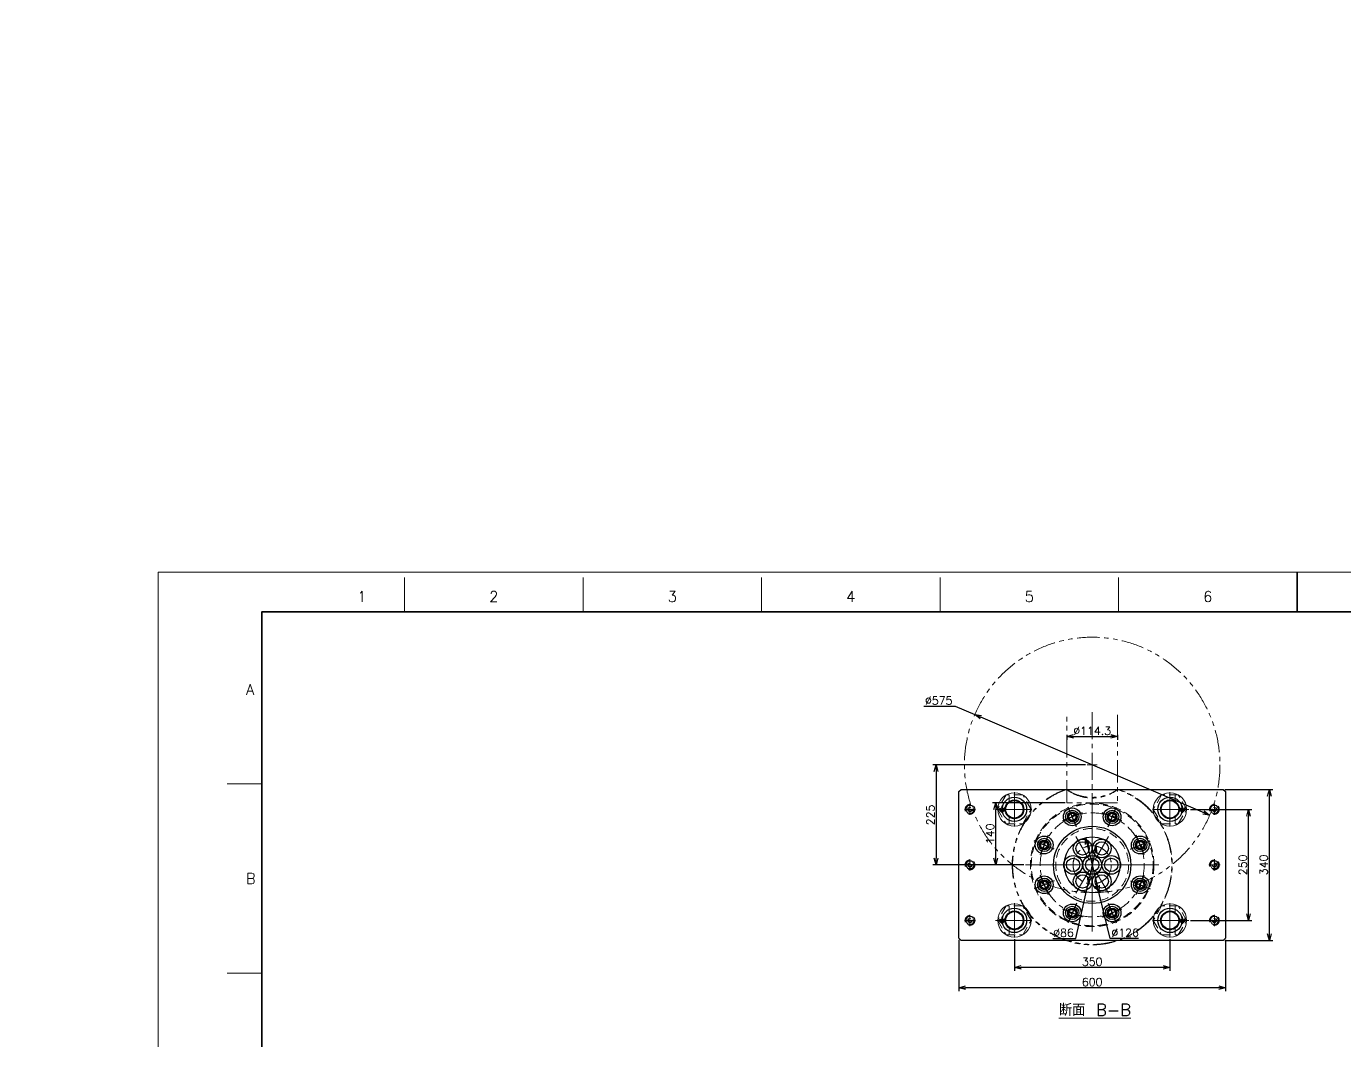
# Model space of a CAD drawing. Header units: millimetres. Extents: x 0 to 49006, y -7876 to 6995.
# Drawn here: x 16968 to 19934, y 2443 to 4726 of the extents above; entities that cross this region are included whole.
import ezdxf
from ezdxf import colors
from ezdxf.entities.mleader import LeaderData, LeaderLine
from ezdxf.enums import TextEntityAlignment as Align
from ezdxf.math import Vec2, Vec3

# ---------------------------------------------------------------- set-up
doc = ezdxf.new("R2010")
doc.units = ezdxf.units.MM
doc.header["$LTSCALE"] = 3.2
doc.header["$PDMODE"] = 99
doc.header["$PDSIZE"] = 1
for name, pattern in [('CENTER2', [28.575, 19.05, -3.175, 3.175, -3.175]), ('HIDDEN', [9.525, 6.35, -3.175]), ('PHANTOM2', [31.75, 15.875, -3.175, 3.175, -3.175, 3.175, -3.175])]:
    doc.linetypes.add(name, pattern=pattern)
for name, color, linetype, lineweight in [('04_HIDDEN', 2, 'HIDDEN', 13), ('05_CENTER', 4, 'CENTER2', 13), ('06_PHANTOM', 2, 'PHANTOM2', 13), ('08_DIM', 3, 'Continuous', 13), ('90_FRAME', 5, 'Continuous', 35)]:
    doc.layers.add(name, color=color, linetype=linetype, lineweight=lineweight)
for name, color, linetype, lineweight, plot in [('10_DRAFT', 8, 'Continuous', 0, False), ('10_補助線', 8, 'Continuous', 13, False), ('91_BLANK', 5, 'Continuous', 0, False)]:
    doc.layers.add(name, color=color, linetype=linetype, lineweight=lineweight, plot=plot)
doc.styles.add('KSS_TXT', font='txt.shx', dxfattribs={"bigfont": 'extfont2.shx'})
doc.styles.add('KSS_TXT_L', font='txt.shx', dxfattribs={"height": 36, "bigfont": 'extfont2.shx'})
doc.styles.get("Standard").update_dxf_attribs({"font": 'txt.shx', "bigfont": 'extfont2.shx'})
doc.dimstyles.new('KSS_DIM', dxfattribs={"dimscale": 12, "dimtxt": 3, "dimasz": 2.5, "dimexe": 1.25, "dimexo": 0.625, "dimtad": 1, "dimdsep": 46, "dimtxsty": 'KSS_TXT', "dimblk": 'OPEN30', "dimcen": 0, "dimazin": 2, "dimtfac": 0.75, "dimtmove": 0, "dimatfit": 3, "dimldrblk": 'OPEN30', "dimfxl": 1.25, "dimtolj": 1, "dimarcsym": 0})
doc.dimstyles.new('KSS_DIM$3', dxfattribs={"dimscale": 12, "dimtxt": 3, "dimasz": 2.5, "dimexe": 1.25, "dimexo": 0.625, "dimtad": 1, "dimtih": 1, "dimtoh": 1, "dimdsep": 46, "dimtxsty": 'KSS_TXT', "dimblk": 'OPEN30', "dimcen": 0, "dimazin": 2, "dimtfac": 0.75, "dimtofl": 0, "dimtmove": 0, "dimatfit": 3, "dimldrblk": 'OPEN30', "dimfxl": 1.25, "dimtolj": 1, "dimarcsym": 0})

# ---------------------------------------------------------------- blocks, each defined once
blk = doc.blocks.new('_Open30')
at = {"color": 0, "linetype": 'ByBlock', "lineweight": -2}
for p, q in [((-1, 0.27), (0, 0)), ((0, 0), (-1, -0.27)), ((0, 0), (-1, 0))]:
    blk.add_line(p, q, dxfattribs=at)
blk = doc.blocks.new('*D435')
at = {"layer": '08_DIM', "color": 0, "lineweight": -2, "transparency": 16777216}
for p, q in [((19066.2, 2669.7), (19066.2, 2554.4)), ((19666.2, 2669.7), (19666.2, 2554.4)), ((19651.2, 2561.9), (19081.2, 2561.9))]:
    blk.add_line(p, q, dxfattribs=at)
at = {"layer": 'Defpoints', "color": 0, "transparency": 16777216}
for p in [(19066.2, 2673.4), (19666.2, 2673.4), (19066.2, 2561.9)]:
    blk.add_point(p, dxfattribs=at)
at = {"layer": '08_DIM', "color": 0, "lineweight": -2, "transparency": 16777216, "xscale": 15, "yscale": 15, "zscale": 15, "rotation": 180}
blk.add_blockref('_Open30', (19066.2, 2561.9), dxfattribs=at)
at = {"layer": '08_DIM', "color": 0, "lineweight": -2, "transparency": 16777216, "xscale": 15, "yscale": 15, "zscale": 15}
blk.add_blockref('_Open30', (19666.2, 2561.9), dxfattribs=at)
at = {"layer": '08_DIM', "color": 0, "transparency": 16777216, "insert": (19366.2, 2574.6), "char_height": 18, "attachment_point": 5, "style": 'KSS_TXT'}
blk.add_mtext('\\A1;600', dxfattribs=at)
blk = doc.blocks.new('*D436')
at = {"layer": '08_DIM', "color": 0, "lineweight": -2, "transparency": 16777216}
for p, q in [((19587.2, 2963.4), (19725.4, 2963.4)), ((19717.9, 2728.4), (19717.9, 2948.4)), ((19587.2, 2713.4), (19725.4, 2713.4))]:
    blk.add_line(p, q, dxfattribs=at)
at = {"layer": 'Defpoints', "color": 0, "transparency": 16777216}
for p in [(19583.5, 2963.4), (19717.9, 2963.4), (19583.5, 2713.4)]:
    blk.add_point(p, dxfattribs=at)
at = {"layer": '08_DIM', "color": 0, "lineweight": -2, "transparency": 16777216, "xscale": 15, "yscale": 15, "zscale": 15}
for p, rotation in [((19717.9, 2963.4), 90), ((19717.9, 2713.4), 270)]:
    blk.add_blockref('_Open30', p, dxfattribs=dict(at, rotation=rotation))
at = {"layer": '08_DIM', "color": 0, "transparency": 16777216, "insert": (19705.1, 2838.4), "char_height": 18, "attachment_point": 5, "rotation": 90, "style": 'KSS_TXT'}
blk.add_mtext('\\A1;250', dxfattribs=at)
blk = doc.blocks.new('*D437')
at = {"layer": '08_DIM', "color": 0, "lineweight": -2, "transparency": 16777216}
for p, q in [((19191.2, 2671.1), (19191.2, 2600.1)), ((19541.2, 2671.1), (19541.2, 2600.1)), ((19526.2, 2607.6), (19206.2, 2607.6))]:
    blk.add_line(p, q, dxfattribs=at)
at = {"layer": 'Defpoints', "color": 0, "transparency": 16777216}
for p in [(19191.2, 2674.9), (19541.2, 2674.9), (19191.2, 2607.6)]:
    blk.add_point(p, dxfattribs=at)
at = {"layer": '08_DIM', "color": 0, "lineweight": -2, "transparency": 16777216, "xscale": 15, "yscale": 15, "zscale": 15, "rotation": 180}
blk.add_blockref('_Open30', (19191.2, 2607.6), dxfattribs=at)
at = {"layer": '08_DIM', "color": 0, "lineweight": -2, "transparency": 16777216, "xscale": 15, "yscale": 15, "zscale": 15}
blk.add_blockref('_Open30', (19541.2, 2607.6), dxfattribs=at)
at = {"layer": '08_DIM', "color": 0, "transparency": 16777216, "insert": (19366.2, 2620.4), "char_height": 18, "attachment_point": 5, "style": 'KSS_TXT'}
blk.add_mtext('\\A1;350', dxfattribs=at)
blk = doc.blocks.new('*D741')
at = {"layer": '08_DIM', "color": 0, "lineweight": -2, "transparency": 16777216}
for p, q in [((19309.1, 3130.8), (19309.1, 3120)), ((19324.1, 3127.5), (19408.4, 3127.5)), ((19423.4, 3130.8), (19423.4, 3120))]:
    blk.add_line(p, q, dxfattribs=at)
at = {"layer": 'Defpoints', "color": 0, "transparency": 16777216}
for p in [(19309.1, 3134.6), (19423.4, 3134.6), (19423.4, 3127.5)]:
    blk.add_point(p, dxfattribs=at)
at = {"layer": '08_DIM', "color": 0, "lineweight": -2, "transparency": 16777216, "xscale": 15, "yscale": 15, "zscale": 15, "rotation": 180}
blk.add_blockref('_Open30', (19309.1, 3127.5), dxfattribs=at)
at = {"layer": '08_DIM', "color": 0, "lineweight": -2, "transparency": 16777216, "xscale": 15, "yscale": 15, "zscale": 15}
blk.add_blockref('_Open30', (19423.4, 3127.5), dxfattribs=at)
at = {"layer": '08_DIM', "color": 0, "transparency": 16777216, "insert": (19366.2, 3140.2), "char_height": 18, "attachment_point": 5, "style": 'KSS_TXT'}
blk.add_mtext('\\A1;%%C114.3', dxfattribs=at)
blk = doc.blocks.new('*D787')
at = {"layer": '08_DIM', "color": 0, "lineweight": -2, "transparency": 16777216}
for p, q in [((19305.3, 2978.4), (19141.8, 2978.4)), ((19149.3, 2853.4), (19149.3, 2963.4)), ((19212.4, 2838.4), (19141.8, 2838.4))]:
    blk.add_line(p, q, dxfattribs=at)
at = {"layer": 'Defpoints', "color": 0, "transparency": 16777216}
for p in [(19149.3, 2978.4), (19309.1, 2978.4), (19216.2, 2838.4)]:
    blk.add_point(p, dxfattribs=at)
at = {"layer": '08_DIM', "color": 0, "lineweight": -2, "transparency": 16777216, "xscale": 15, "yscale": 15, "zscale": 15}
for p, rotation in [((19149.3, 2978.4), 90), ((19149.3, 2838.4), 270)]:
    blk.add_blockref('_Open30', p, dxfattribs=dict(at, rotation=rotation))
at = {"layer": '08_DIM', "color": 0, "transparency": 16777216, "insert": (19136.6, 2908.4), "char_height": 18, "attachment_point": 5, "rotation": 90, "style": 'KSS_TXT'}
blk.add_mtext('\\A1;140', dxfattribs=at)
blk = doc.blocks.new('A$C71336A15_1_1')
at = {"color": 0}
for radius in [27.5, 21, 19.7]:
    blk.add_circle((0, 0), radius, dxfattribs=at)
at = {"layer": '05_CENTER'}
for p, q in [((0, 31.5), (0, -31.5)), ((-31.5, 0), (31.5, 0))]:
    blk.add_line(p, q, dxfattribs=at)
blk = doc.blocks.new('A$C491655AE_1_1')
at = {"color": 0, "linetype": 'CENTER2'}
for p, q in [((-12.6, 0), (12.6, 0)), ((0, -12.6), (0, 12.6))]:
    blk.add_line(p, q, dxfattribs=at)
at = {"color": 0}
for p, q in [((-9.8, 0), (-4.9, 8.5)), ((-4.9, -8.5), (-9.8, 0)), ((-4.9, 8.5), (4.9, 8.5)), ((4.9, 8.5), (9.8, 0)), ((9.8, 0), (4.9, -8.5)), ((4.9, -8.5), (-4.9, -8.5))]:
    blk.add_line(p, q, dxfattribs=at)
for radius in [11, 9.25]:
    blk.add_circle((0, 0), radius, dxfattribs=at)
at = {"layer": '10_DRAFT', "style": 'KSS_TXT_L'}
blk.add_text('BT-M10', height=0.3, dxfattribs=at).set_placement((-0.7, -0.5))
blk = doc.blocks.new('M6Za_1_1')
at = {"color": 0}
for radius in [5.5, 3.4]:
    blk.add_circle((0, 0), radius, dxfattribs=at)
at = {"layer": '05_CENTER'}
for p, q in [((7.8, 0), (-7.8, 0)), ((0, -7.8), (0, 7.8))]:
    blk.add_line(p, q, dxfattribs=at)
blk = doc.blocks.new('A$C51C205AC_1_1')
at = {"color": 0}
blk.add_lwpolyline([(-18.8, 32.5), (-37.5, 0), (-18.8, -32.5), (18.8, -32.5), (37.5, 0), (18.8, 32.5)], close=True, dxfattribs=at)
for radius in [21, 19.7]:
    blk.add_circle((0, 0), radius, dxfattribs=at)
at = {"layer": '04_HIDDEN'}
for p, q in [((-12, 32.5), (-12, 17.2)), ((-12, -32.5), (-12, -17.2))]:
    blk.add_line(p, q, dxfattribs=at)
at = {"layer": '05_CENTER'}
for p, q in [((0, 38.5), (0, -38.5)), ((-42.3, 0), (42.3, 0))]:
    blk.add_line(p, q, dxfattribs=at)
at = {"layer": '10_補助線'}
blk.add_circle((0, 0), 37.5, dxfattribs=at)
blk.add_blockref('M6Za_1_1', (-28, 0))
blk = doc.blocks.new('M10Tz_1_1')
at = {"color": 0}
for radius in [5, 4]:
    blk.add_circle((0, 0), radius, dxfattribs=at)
at = {"layer": '05_CENTER'}
for p, q in [((8.3, 0), (-8.3, 0)), ((0, -8.3), (0, 8.3))]:
    blk.add_line(p, q, dxfattribs=at)
blk = doc.blocks.new('A$C65E52C81_1_1')
at = {"color": 0}
blk.add_lwpolyline([(-295, 170), (295, 170), (300, 165), (300, -165), (295, -170), (-295, -170), (-300, -165), (-300, 165)], close=True, dxfattribs=at)
for centre, radius in [((-175, 125), 21), ((-44.8, 108.1), 11), ((44.8, 108.1), 11), ((175, 125), 21), ((0, 0), 87), ((0, 0), 63), ((-108.1, 44.8), 11), ((108.1, 44.8), 11), ((-108.1, -44.8), 11), ((108.1, -44.8), 11), ((-175, -125), 21), ((-44.8, -108.1), 11), ((44.8, -108.1), 11), ((175, -125), 21)]:
    blk.add_circle(centre, radius, dxfattribs=at)
at = {"layer": '04_HIDDEN'}
for radius in [139, 82]:
    blk.add_circle((0, 0), radius, dxfattribs=at)
at = {"layer": '05_CENTER'}
for p, q in [((-175, 156.5), (-175, 93.5)), ((0, -150), (0, 150)), ((175, 156.5), (175, 93.5)), ((-206.5, 125), (-143.5, 125)), ((-37.7, 90.9), (-51.9, 125.2)), ((37.7, 90.9), (51.9, 125.2)), ((143.5, 125), (206.5, 125)), ((-90.9, 37.7), (-125.2, 51.9)), ((90.9, 37.7), (125.2, 51.9)), ((150, 0), (-150, 0)), ((-90.9, -37.7), (-125.2, -51.9)), ((90.9, -37.7), (125.2, -51.9)), ((-175, -93.5), (-175, -156.5)), ((-37.7, -90.9), (-51.9, -125.2)), ((37.7, -90.9), (51.9, -125.2)), ((175, -93.5), (175, -156.5)), ((-206.5, -125), (-143.5, -125)), ((143.5, -125), (206.5, -125))]:
    blk.add_line(p, q, dxfattribs=at)
blk.add_circle((0, 0), 117, dxfattribs=at)
at = {"layer": '04_HIDDEN'}
for p in [(-275, 125), (-275, 0), (-275, -125)]:
    blk.add_blockref('M10Tz_1_1', p, dxfattribs=at)
at = {"layer": '04_HIDDEN', "xscale": -1}
for p in [(275, 125), (275, 0), (275, -125)]:
    blk.add_blockref('M10Tz_1_1', p, dxfattribs=at)
blk = doc.blocks.new('A$C3C06132C_1_1')
for name, p in [('A$C65E52C81_1_1', (0, 0)), ('A$C71336A15_1_1', (-175, 125)), ('A$C71336A15_1_1', (175, 125)), ('A$C71336A15_1_1', (-175, -125)), ('A$C71336A15_1_1', (175, -125))]:
    blk.add_blockref(name, p)
at = {"layer": '04_HIDDEN'}
for name, p in [('A$C51C205AC_1_1', (-175, 125)), ('A$C491655AE_1_1', (-275, 125)), ('A$C491655AE_1_1', (275, 125)), ('A$C491655AE_1_1', (-275, 0)), ('A$C491655AE_1_1', (275, 0)), ('A$C51C205AC_1_1', (-175, -125)), ('A$C491655AE_1_1', (-275, -125)), ('A$C491655AE_1_1', (275, -125))]:
    blk.add_blockref(name, p, dxfattribs=at)
at = {"layer": '04_HIDDEN', "rotation": 180}
for p in [(175, 125), (175, -125)]:
    blk.add_blockref('A$C51C205AC_1_1', p, dxfattribs=at)
blk = doc.blocks.new('A$C3E8602F1_1_1')
at = {"color": 0}
for centre, radius in [((-44.8, 108.1), 10), ((-44.8, 108.1), 8), ((44.8, 108.1), 10), ((44.8, 108.1), 8), ((-108.1, 44.8), 10), ((-108.1, 44.8), 8), ((-21.5, 37.2), 21), ((-21.5, 37.2), 15), ((21.5, 37.2), 21), ((21.5, 37.2), 15), ((108.1, 44.8), 10), ((108.1, 44.8), 8), ((-43, 0), 21), ((-43, 0), 15), ((0, 0), 21), ((0, 0), 15), ((43, 0), 21), ((43, 0), 15), ((-21.5, -37.2), 21), ((-21.5, -37.2), 15), ((21.5, -37.2), 21), ((21.5, -37.2), 15), ((-108.1, -44.8), 10), ((-108.1, -44.8), 8), ((108.1, -44.8), 10), ((108.1, -44.8), 8), ((-44.8, -108.1), 10), ((-44.8, -108.1), 8), ((44.8, -108.1), 10), ((44.8, -108.1), 8)]:
    blk.add_circle(centre, radius, dxfattribs=at)
at = {"layer": '04_HIDDEN'}
blk.add_circle((0, 0), 137, dxfattribs=at)
at = {"layer": '05_CENTER'}
for p, q in [((-51.2, 123.6), (-38.4, 92.6)), ((0, 145.1), (0, -145.1)), ((51.2, 123.6), (38.4, 92.6)), ((-6.2, 10.8), (-36.8, 63.7)), ((0, 8.5), (0, 69.5)), ((6.2, 10.8), (36.8, 63.7)), ((-123.6, 51.2), (-92.6, 38.4)), ((123.6, 51.2), (92.6, 38.4)), ((-145.1, 0), (145.1, 0)), ((-6.2, -10.8), (-36.8, -63.7)), ((6.2, -10.8), (36.8, -63.7)), ((-123.6, -51.2), (-92.6, -38.4)), ((123.6, -51.2), (92.6, -38.4)), ((-51.2, -123.6), (-38.4, -92.6)), ((51.2, -123.6), (38.4, -92.6))]:
    blk.add_line(p, q, dxfattribs=at)
for radius in [117, 43]:
    blk.add_circle((0, 0), radius, dxfattribs=at)
at = {"layer": '10_DRAFT'}
blk.add_circle((0, 0), 63, dxfattribs=at)
blk = doc.blocks.new('M20CBv_1_1')
at = {"color": 0, "linetype": 'CENTER2'}
for p, q in [((24, 0), (-24, 0)), ((0, -24), (0, 24))]:
    blk.add_line(p, q, dxfattribs=at)
at = {"color": 0}
blk.add_lwpolyline([(-8.5, 4.9), (-8.5, -4.9), (0, -9.8), (8.5, -4.9), (8.5, 4.9), (0, 9.8)], close=True, dxfattribs=at)
for radius in [20, 15]:
    blk.add_circle((0, 0), radius, dxfattribs=at)
at = {"layer": '10_DRAFT', "style": 'KSS_TXT'}
blk.add_text('M20', height=2, dxfattribs=at).set_placement((0.9, 0.3))
blk = doc.blocks.new('*U169')
at = {"rotation": 22.5}
blk.add_blockref('M20CBv_1_1', (0, 0), dxfattribs=at)
blk = doc.blocks.new('A$C418B5A05_1_1')
at = {"color": 0, "linetype": 'ByBlock', "lineweight": -2, "transparency": 16777216}
for p, rotation in [((44.8, 108.1), 314.9999999999999), ((-108.1, 44.8), 44.99999999999996), ((108.1, 44.8), 270), ((-108.1, -44.8), 90), ((108.1, -44.8), 224.9999999999999), ((-44.8, -108.1), 134.9999999999999), ((44.8, -108.1), 180)]:
    blk.add_blockref('*U169', p, dxfattribs=dict(at, rotation=rotation))
blk.add_blockref('A$C3E8602F1_1_1', (0, 0))
blk.add_blockref('*U169', (-44.8, 108.1), dxfattribs=at)
blk = doc.blocks.new('*D1036')
at = {"layer": '08_DIM', "color": 0, "lineweight": -2, "transparency": 16777216}
for p, q in [((19375.5, 2880.4), (19360.2, 2811.1)), ((19329.5, 2672.7), (19356.9, 2796.4)), ((19277.7, 2672.7), (19329.5, 2672.7))]:
    blk.add_line(p, q, dxfattribs=at)
at = {"layer": 'Defpoints', "color": 0, "transparency": 16777216}
for p in [(19375.5, 2880.4), (19356.9, 2796.4)]:
    blk.add_point(p, dxfattribs=at)
at = {"layer": '08_DIM', "color": 0, "lineweight": -2, "transparency": 16777216, "xscale": 15, "yscale": 15, "zscale": 15}
for p, rotation in [((19375.5, 2880.4), 77.49584498508125), ((19356.9, 2796.4), 257.4958449850812)]:
    blk.add_blockref('_Open30', p, dxfattribs=dict(at, rotation=rotation))
at = {"layer": '08_DIM', "color": 0, "transparency": 16777216, "insert": (19301.7, 2685.5), "char_height": 18, "attachment_point": 5, "style": 'KSS_TXT'}
blk.add_mtext('\\A1;%%C86', dxfattribs=at)
blk = doc.blocks.new('*D1063')
at = {"layer": '08_DIM', "color": 0, "lineweight": -2, "transparency": 16777216}
for p, q in [((19351.3, 2899.6), (19377.6, 2791.8)), ((19406.6, 2672.9), (19381.2, 2777.2)), ((19470.4, 2672.9), (19406.6, 2672.9))]:
    blk.add_line(p, q, dxfattribs=at)
at = {"layer": 'Defpoints', "color": 0, "transparency": 16777216}
for p in [(19351.3, 2899.6), (19381.2, 2777.2)]:
    blk.add_point(p, dxfattribs=at)
at = {"layer": '08_DIM', "color": 0, "lineweight": -2, "transparency": 16777216, "xscale": 15, "yscale": 15, "zscale": 15}
for p, rotation in [((19351.3, 2899.6), 103.7312083878574), ((19381.2, 2777.2), 283.7312083878575)]:
    blk.add_blockref('_Open30', p, dxfattribs=dict(at, rotation=rotation))
at = {"layer": '08_DIM', "color": 0, "transparency": 16777216, "insert": (19440.4, 2685.7), "char_height": 18, "attachment_point": 5, "style": 'KSS_TXT'}
blk.add_mtext('\\A1;%%C126', dxfattribs=at)
blk = doc.blocks.new('*D1092')
at = {"layer": '08_DIM', "color": 0, "lineweight": -2, "transparency": 16777216}
for p, q in [((18987.8, 3195.5), (19057.7, 3195.5)), ((19057.7, 3195.5), (19101.9, 3176.6)), ((19630.5, 2950.2), (19115.7, 3170.7))]:
    blk.add_line(p, q, dxfattribs=at)
at = {"layer": 'Defpoints', "color": 0, "transparency": 16777216}
for p in [(19101.9, 3176.6), (19630.5, 2950.2)]:
    blk.add_point(p, dxfattribs=at)
at = {"layer": '08_DIM', "color": 0, "lineweight": -2, "transparency": 16777216, "xscale": 15, "yscale": 15, "zscale": 15}
for p, rotation in [((19101.9, 3176.6), 156.8170824722058), ((19630.5, 2950.2), 336.8170824722058)]:
    blk.add_blockref('_Open30', p, dxfattribs=dict(at, rotation=rotation))
at = {"layer": '08_DIM', "color": 0, "transparency": 16777216, "insert": (19020.9, 3208.3), "char_height": 18, "attachment_point": 5, "style": 'KSS_TXT'}
blk.add_mtext('\\A1;%%C575', dxfattribs=at)
blk = doc.blocks.new('*D1093')
at = {"layer": '08_DIM', "color": 0, "lineweight": -2, "transparency": 16777216}
for p, q in [((19351.2, 3063.4), (19007.6, 3063.4)), ((19015.1, 3048.4), (19015.1, 2853.4)), ((19212.4, 2838.4), (19007.6, 2838.4))]:
    blk.add_line(p, q, dxfattribs=at)
at = {"layer": 'Defpoints', "color": 0, "transparency": 16777216}
for p in [(19355, 3063.4), (19015.1, 2838.4), (19216.2, 2838.4)]:
    blk.add_point(p, dxfattribs=at)
at = {"layer": '08_DIM', "color": 0, "lineweight": -2, "transparency": 16777216, "xscale": 15, "yscale": 15, "zscale": 15}
for p, rotation in [((19015.1, 3063.4), 90), ((19015.1, 2838.4), 270)]:
    blk.add_blockref('_Open30', p, dxfattribs=dict(at, rotation=rotation))
at = {"layer": '08_DIM', "color": 0, "transparency": 16777216, "insert": (19002.3, 2950.9), "char_height": 18, "attachment_point": 5, "rotation": 90, "style": 'KSS_TXT'}
blk.add_mtext('\\A1;225', dxfattribs=at)
blk = doc.blocks.new('*D1162')
at = {"layer": '08_DIM', "color": 0, "lineweight": -2, "transparency": 16777216}
for p, q in [((19665, 3008.4), (19772.4, 3008.4)), ((19764.9, 2683.4), (19764.9, 2993.4)), ((19665, 2668.4), (19772.4, 2668.4))]:
    blk.add_line(p, q, dxfattribs=at)
at = {"layer": 'Defpoints', "color": 0, "transparency": 16777216}
for p in [(19661.2, 3008.4), (19764.9, 3008.4), (19661.2, 2668.4)]:
    blk.add_point(p, dxfattribs=at)
at = {"layer": '08_DIM', "color": 0, "lineweight": -2, "transparency": 16777216, "xscale": 15, "yscale": 15, "zscale": 15}
for p, rotation in [((19764.9, 3008.4), 90), ((19764.9, 2668.4), 270)]:
    blk.add_blockref('_Open30', p, dxfattribs=dict(at, rotation=rotation))
at = {"layer": '08_DIM', "color": 0, "transparency": 16777216, "insert": (19752.1, 2838.4), "char_height": 18, "attachment_point": 5, "rotation": 90, "style": 'KSS_TXT'}
blk.add_mtext('\\A1;340', dxfattribs=at)
blk = doc.blocks.new('AM_BALLOON1')
at = {"transparency": 16777216}
blk.add_circle((0, 0), 5, dxfattribs=at)
blk.add_attdef('B_NUMBER', text='', height=3, dxfattribs=at).set_placement((0, 0), align=Align.MIDDLE_CENTER)
blk = doc.blocks.new('_OPEN')
at = {"color": 0, "linetype": 'ByBlock'}
for p, q in [((-1, 0.17), (0, 0)), ((0, 0), (-1, -0.17)), ((0, 0), (-1, 0))]:
    blk.add_line(p, q, dxfattribs=at)

msp = doc.modelspace()

# ---------------------------------------------------------------- linework, layer by layer
at = {"layer": '05_CENTER'}
for p, q in [((19366.214, 3182.379), (19366.214, 2968.685)), ((19377.441, 3063.41), (19354.987, 3063.41))]:
    msp.add_line(p, q, dxfattribs=at)
at = {"layer": '06_PHANTOM'}
for p, q in [((19309.064, 2978.41), (19309.064, 3175.967)), ((19423.364, 3175.967), (19423.364, 2978.41)), ((19308.207, 3008.807), (19308.769, 3008.071)), ((19308.207, 3008.807), (19308.769, 3008.071)), ((19424.222, 3008.807), (19423.66, 3008.071)), ((19424.222, 3008.807), (19423.66, 3008.071)), ((19423.364, 2978.41), (19309.064, 2978.41))]:
    msp.add_line(p, q, dxfattribs=at)
msp.add_circle((19366.214, 3063.41), 287.5, dxfattribs=at)
for centre, radius, start, end in [((19366.214, 2838.41), 180, 108.799776, 71.200224), ((19366.214, 2838.41), 179.123, 108.705584, 71.294416), ((19366.214, 3091.278), 100.828, 234.878741, 305.121259), ((19366.214, 3084.105), 95.295, 232.927785, 307.072215)]:
    msp.add_arc(centre, radius, start, end, dxfattribs=at)
at = {"layer": '90_FRAME', "color": 4, "lineweight": 13}
for p, q in [((17819.038, 3407.747), (17819.038, 3485.519)), ((18220.638, 3407.747), (18220.638, 3485.519)), ((18622.238, 3407.747), (18622.238, 3485.519)), ((19023.839, 3407.747), (19023.839, 3485.519)), ((19425.439, 3407.747), (19425.439, 3485.519)), ((17497.861, 3020.535), (17420.089, 3020.535)), ((17497.861, 2594.552), (17420.089, 2594.552))]:
    msp.add_line(p, q, dxfattribs=at)
at = {"layer": '90_FRAME'}
msp.add_line((19827.04, 3497.519), (19827.04, 3407.747), dxfattribs=at)
msp.add_lwpolyline([(17497.861, 77.424), (22156.219, 77.424), (22156.219, 3407.747), (17497.861, 3407.747)], close=True, dxfattribs=at)
at = {"layer": '91_BLANK'}
msp.add_lwpolyline([(17264.785, 0), (22233.99, 0), (22233.99, 3497.519), (17264.785, 3497.519)], close=True, dxfattribs=at)

# ---------------------------------------------------------------- block references
for name in ['A$C3C06132C_1_1', 'A$C418B5A05_1_1']:
    msp.add_blockref(name, (19366.214, 2838.41))

# ---------------------------------------------------------------- texts
at = {"layer": '08_DIM', "style": 'KSS_TXT'}
msp.add_text('%%u断面 B-B', height=27, dxfattribs=at).set_placement((19291.328, 2498.568))
at = {"layer": '90_FRAME', "color": 0, "lineweight": 13, "style": 'KSS_TXT'}
for s, p in [('1', (17723.045, 3423.237)), ('2', (18019.838, 3423.237)), ('3', (18421.438, 3423.237)), ('4', (18823.039, 3423.237)), ('5', (19224.639, 3423.237)), ('6', (19626.239, 3423.237))]:
    msp.add_text(s, height=24, dxfattribs=at).set_placement(p, align=Align.BOTTOM_CENTER)
for s, p in [('A', (17462.529, 3233.527)), ('B', (17462.529, 2807.544))]:
    msp.add_text(s, height=24, dxfattribs=at).set_placement(p, align=Align.MIDDLE_LEFT)

# ---------------------------------------------------------------- dimensions: what is measured, and where the dimension line sits
at = {"layer": '08_DIM', "color": 1}
for p1, p2, override, picture, middle in [((19630.5, 2950.231), (19101.929, 3176.59), {"dimscale": 6, "dimpost": '%%C<>', "dimtix": 1, "dimatfit": 2}, '*D1092', (19020.856, 3195.544)), ((19375.524, 2880.39), (19356.905, 2796.43), {"dimscale": 6, "dimpost": '%%C<>', "dimtix": 1, "dimatfit": 2}, '*D1036', (19301.725, 2672.748)), ((19351.26, 2899.61), (19381.169, 2777.211), {"dimscale": 6, "dimpost": '%%C<>', "dimtix": 1, "dimatfit": 2, "dimarcsym": 1}, '*D1063', (19440.399, 2672.932))]:
    dim = msp.add_diameter_dim_2p(p1=p1, p2=p2, dimstyle='KSS_DIM$3', override=override, dxfattribs=at)
    dim.commit()
    dim.dimension.update_dxf_attribs({"geometry": picture, "text_midpoint": middle, "dimtype": 163})
dim = msp.add_linear_dim(base=(19423.364, 3127.457), p1=(19309.064, 3134.582), p2=(19423.364, 3134.582), text='%%C<>', dimstyle='KSS_DIM', override={"dimscale": 6, "dimarcsym": 1}, dxfattribs=at)
dim.commit()
dim.dimension.update_dxf_attribs({"geometry": '*D741', "text_midpoint": (19366.214, 3140.207)})
for base, p1, p2, override, picture, middle in [((19015.061, 2838.41), (19354.987, 3063.41), (19216.166, 2838.41), {"dimscale": 6}, '*D1093', (19002.299, 2950.91)), ((19764.878, 3008.41), (19661.214, 2668.41), (19661.214, 3008.41), {"dimscale": 6, "dimarcsym": 1}, '*D1162', (19752.128, 2838.41)), ((19149.32, 2978.41), (19216.166, 2838.41), (19309.064, 2978.41), {"dimscale": 6, "dimarcsym": 1}, '*D787', (19136.57, 2908.41)), ((19717.892, 2963.41), (19583.495, 2713.41), (19583.495, 2963.41), {"dimscale": 6, "dimarcsym": 1}, '*D436', (19705.129, 2838.41))]:
    dim = msp.add_linear_dim(base=base, p1=p1, p2=p2, angle=90, dimstyle='KSS_DIM', override=override, dxfattribs=at)
    dim.commit()
    dim.dimension.update_dxf_attribs({"geometry": picture, "text_midpoint": middle})
at = {"layer": '08_DIM'}
dim = msp.add_linear_dim(base=(19066.214, 2561.891), p1=(19666.214, 2673.41), p2=(19066.214, 2673.41), dimstyle='KSS_DIM', override={"dimscale": 6, "dimarcsym": 1}, dxfattribs=at)
dim.commit()
dim.dimension.update_dxf_attribs({"geometry": '*D435', "text_midpoint": (19366.214, 2574.641)})
at = {"layer": '08_DIM', "color": 1}
dim = msp.add_linear_dim(base=(19191.214, 2607.633), p1=(19541.214, 2674.866), p2=(19191.214, 2674.866), dimstyle='KSS_DIM', override={"dimscale": 6, "dimarcsym": 1}, dxfattribs=at)
dim.commit()
dim.dimension.update_dxf_attribs({"geometry": '*D437', "text_midpoint": (19366.214, 2620.395)})

# ---------------------------------------------------------------- leaders
at = {"layer": '08_DIM'}
ml = msp.add_multileader_block('Standard', dxfattribs=at)
ml.set_content('AM_BALLOON1', color=256, scale=10)
ml.set_attribute('B_NUMBER', 'H', width=0)
ml.set_leader_properties(color=256, linetype='ByLayer', lineweight=-1)
ml.set_arrow_properties(name='OPEN')
ml.build(insert=Vec2(0, 0))
ml.multileader.update_dxf_attribs({"leader_type": 0, "has_dogleg": 0, "text_right_attachment_type": 6, "dogleg_length": 0, "arrow_head_size": 20, "scale": 10, "block_connection_type": 1})
ctx = ml.context
ctx.base_point, ctx.scale, ctx.char_height, ctx.arrow_head_size, ctx.landing_gap_size, ctx.plane_origin = Vec3(34758.24, 4676.115), 10, 40, 20, 20, Vec3(34837.832, 4676.156)
ctx.right_attachment, ctx.attachment_type = 6, 1
notes = []
notes.append((ctx, [(0, (0, 0, 0), (0, 0), (1, 0), 1, [])]))
ctx.block.insert = Vec3(34758.24, 4676.115)
ml = msp.add_multileader_block('Standard', dxfattribs=at)
ml.set_content('AM_BALLOON1', color=256, scale=10)
ml.set_attribute('B_NUMBER', 'G', width=0)
ml.set_leader_properties(color=256, linetype='ByLayer', lineweight=-1)
ml.set_arrow_properties(name='OPEN')
ml.build(insert=Vec2(0, 0))
ml.multileader.update_dxf_attribs({"leader_type": 0, "has_dogleg": 0, "text_right_attachment_type": 6, "dogleg_length": 0, "arrow_head_size": 20, "scale": 10, "block_connection_type": 1})
ctx = ml.context
ctx.base_point, ctx.scale, ctx.char_height, ctx.arrow_head_size, ctx.landing_gap_size, ctx.plane_origin = Vec3(34758.24, 4537.505), 10, 40, 20, 20, Vec3(34837.832, 4537.546)
ctx.right_attachment, ctx.attachment_type = 6, 1
notes.append((ctx, [(0, (0, 0, 0), (0, 0), (1, 0), 1, [])]))
ctx.block.insert = Vec3(34758.24, 4537.505)
ml = msp.add_multileader_block('Standard', dxfattribs=at)
ml.set_content('AM_BALLOON1', color=256, scale=10)
ml.set_attribute('B_NUMBER', 'F', width=0)
ml.set_leader_properties(color=256, linetype='ByLayer', lineweight=-1)
ml.set_arrow_properties(name='OPEN')
ml.build(insert=Vec2(0, 0))
ml.multileader.update_dxf_attribs({"leader_type": 0, "has_dogleg": 0, "text_right_attachment_type": 6, "dogleg_length": 0, "arrow_head_size": 20, "scale": 10, "block_connection_type": 1})
ctx = ml.context
ctx.base_point, ctx.scale, ctx.char_height, ctx.arrow_head_size, ctx.landing_gap_size, ctx.plane_origin = Vec3(34758.24, 4398.895), 10, 40, 20, 20, Vec3(34837.832, 4398.936)
ctx.right_attachment, ctx.attachment_type = 6, 1
notes.append((ctx, [(0, (0, 0, 0), (0, 0), (1, 0), 1, [])]))
ctx.block.insert = Vec3(34758.24, 4398.895)
ml = msp.add_multileader_block('Standard', dxfattribs=at)
ml.set_content('AM_BALLOON1', color=256, scale=10)
ml.set_attribute('B_NUMBER', 'E', width=0)
ml.set_leader_properties(color=256, linetype='ByLayer', lineweight=-1)
ml.set_arrow_properties(name='OPEN')
ml.build(insert=Vec2(0, 0))
ml.multileader.update_dxf_attribs({"leader_type": 0, "has_dogleg": 0, "text_right_attachment_type": 6, "dogleg_length": 0, "arrow_head_size": 20, "scale": 10, "block_connection_type": 1})
ctx = ml.context
ctx.base_point, ctx.scale, ctx.char_height, ctx.arrow_head_size, ctx.landing_gap_size, ctx.plane_origin = Vec3(34758.24, 4260.285), 10, 40, 20, 20, Vec3(34837.832, 4260.325)
ctx.right_attachment, ctx.attachment_type = 6, 1
notes.append((ctx, [(0, (0, 0, 0), (0, 0), (1, 0), 1, [])]))
ctx.block.insert = Vec3(34758.24, 4260.285)
ml = msp.add_multileader_block('Standard', dxfattribs=at)
ml.set_content('AM_BALLOON1', color=256, scale=10)
ml.set_attribute('B_NUMBER', 'T', width=0)
ml.set_leader_properties(color=256, linetype='ByLayer', lineweight=-1)
ml.set_arrow_properties(name='OPEN')
ml.build(insert=Vec2(0, 0))
ml.multileader.update_dxf_attribs({"leader_type": 0, "has_dogleg": 0, "text_right_attachment_type": 6, "dogleg_length": 0, "arrow_head_size": 20, "scale": 10, "block_connection_type": 1})
ctx = ml.context
ctx.base_point, ctx.scale, ctx.char_height, ctx.arrow_head_size, ctx.landing_gap_size, ctx.plane_origin = Vec3(34888.38, 3645.663), 10, 40, 20, 20, Vec3(34967.973, 3645.704)
ctx.right_attachment, ctx.attachment_type = 6, 1
notes.append((ctx, [(0, (0, 0, 0), (0, 0), (1, 0), 1, [])]))
ctx.block.insert = Vec3(34888.38, 3645.663)
for ctx, leaders in notes:
    for number, flags, end, landing, length, lines in leaders:
        leader = LeaderData()
        leader.index, (leader.has_last_leader_line, leader.has_dogleg_vector, leader.attachment_direction) = number, flags
        leader.last_leader_point, leader.dogleg_vector, leader.dogleg_length = Vec3(end), Vec3(landing), length
        for number, points, colour, breaks in lines:
            line = LeaderLine()
            line.index, line.vertices, line.color, line.breaks = number, Vec3.list(points), colors.encode_raw_color(colour), breaks
            leader.lines.append(line)
        ctx.leaders.append(leader)

doc.saveas('drawing.dxf')
